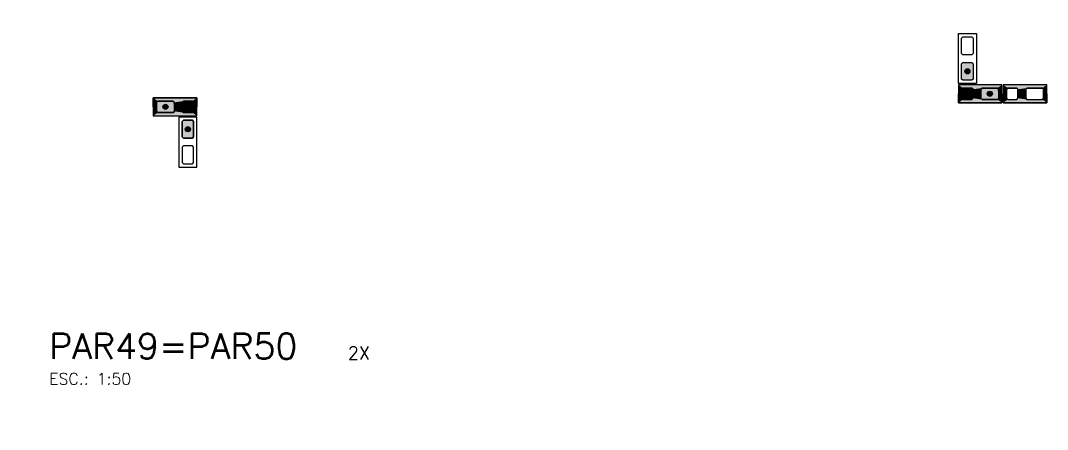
# Model space of a CAD drawing. Extents: x -1.9 to 86, y -1.6 to 60.9.
# Drawn here: x 45.03 to 61.06, y 23.43 to 29.81 of the extents above; entities that cross this region are included whole.
import ezdxf

# ---------------------------------------------------------------- set-up
doc = ezdxf.new("R2010")
doc.units = 0
doc.header["$MEASUREMENT"] = 0
for name, color, linetype in [('PENA_01', 1, 'CONTINUOUS'), ('PENA_02', 2, 'CONTINUOUS'), ('PENA_03', 3, 'CONTINUOUS'), ('PENA_06', 6, 'CONTINUOUS'), ('PENA_11', 252, 'CONTINUOUS'), ('PENA_21', 100, 'CONTINUOUS')]:
    doc.layers.add(name, color=color, linetype=linetype)
doc.styles.get("Standard").update_dxf_attribs({"font": 'ROMANS.SHX'})

msp = doc.modelspace()

# ---------------------------------------------------------------- linework, layer by layer
at = {"layer": 'PENA_01', "linetype": 'Continuous'}
for points in [[(59.875877, 29.554859), (59.895877, 29.534859), (59.895877, 29.294859), (59.875877, 29.274859), (59.735877, 29.274859), (59.715877, 29.294859), (59.715877, 29.534859), (59.735877, 29.554859), (59.875877, 29.554859)], [(59.875877, 29.154859), (59.895877, 29.134859), (59.895877, 28.894859), (59.875877, 28.874859), (59.735877, 28.874859), (59.715877, 28.894859), (59.715877, 29.134859), (59.735877, 29.154859), (59.875877, 29.154859)], [(59.735877, 28.574859), (59.875877, 28.574859), (59.895877, 28.594859), (59.895877, 28.734859), (59.875877, 28.754859), (59.735877, 28.754859), (59.715877, 28.734859), (59.715877, 28.594859), (59.735877, 28.574859)], [(60.035877, 28.574859), (60.275877, 28.574859), (60.295877, 28.594859), (60.295877, 28.734859), (60.275877, 28.754859), (60.035877, 28.754859), (60.015877, 28.734859), (60.015877, 28.594859), (60.035877, 28.574859)], [(60.435877, 28.574859), (60.575877, 28.574859), (60.595877, 28.594859), (60.595877, 28.734859), (60.575877, 28.754859), (60.435877, 28.754859), (60.415877, 28.734859), (60.415877, 28.594859), (60.435877, 28.574859)], [(60.735877, 28.574859), (60.975877, 28.574859), (60.995877, 28.594859), (60.995877, 28.734859), (60.975877, 28.754859), (60.735877, 28.754859), (60.715877, 28.734859), (60.715877, 28.594859), (60.735877, 28.574859)], [(47.410752, 28.551166), (47.170752, 28.551166), (47.150752, 28.531166), (47.150752, 28.391166), (47.170752, 28.371166), (47.410752, 28.371166), (47.430752, 28.391166), (47.430752, 28.531166), (47.410752, 28.551166)], [(47.710752, 28.551166), (47.570752, 28.551166), (47.550752, 28.531166), (47.550752, 28.391166), (47.570752, 28.371166), (47.710752, 28.371166), (47.730752, 28.391166), (47.730752, 28.531166), (47.710752, 28.551166)], [(47.710752, 27.971166), (47.730752, 27.991166), (47.730752, 28.231166), (47.710752, 28.251166), (47.570752, 28.251166), (47.550752, 28.231166), (47.550752, 27.991166), (47.570752, 27.971166), (47.710752, 27.971166)], [(47.710752, 27.571166), (47.730752, 27.591166), (47.730752, 27.831166), (47.710752, 27.851166), (47.570752, 27.851166), (47.550752, 27.831166), (47.550752, 27.591166), (47.570752, 27.571166), (47.710752, 27.571166)]]:
    msp.add_lwpolyline(points, dxfattribs=at)
at = {"layer": 'PENA_02', "linetype": 'Continuous'}
for points in [[(59.945877, 29.604859), (59.945877, 28.824859), (59.665877, 28.824859), (59.665877, 29.604859), (59.945877, 29.604859)], [(59.665877, 28.524859), (60.345877, 28.524859), (60.345877, 28.804859), (59.665877, 28.804859), (59.665877, 28.524859)], [(60.365877, 28.524859), (61.045877, 28.524859), (61.045877, 28.804859), (60.365877, 28.804859), (60.365877, 28.524859)], [(47.780752, 28.601166), (47.100752, 28.601166), (47.100752, 28.321166), (47.780752, 28.321166), (47.780752, 28.601166)], [(47.780752, 27.521166), (47.780752, 28.301166), (47.500752, 28.301166), (47.500752, 27.521166), (47.780752, 27.521166)]]:
    msp.add_lwpolyline(points, dxfattribs=at)
at = {"layer": 'PENA_03', "linetype": 'Continuous'}
for points in [[(59.735877, 28.874859), (59.715877, 28.894859), (59.715877, 29.134859), (59.735877, 29.154859), (59.875877, 29.154859), (59.895877, 29.134859), (59.895877, 28.894859), (59.875877, 28.874859), (59.735877, 28.874859)], [(59.895877, 28.594859), (59.875877, 28.574859), (59.735877, 28.574859), (59.715877, 28.594859), (59.715877, 28.734859), (59.735877, 28.754859), (59.875877, 28.754859), (59.895877, 28.734859), (59.895877, 28.594859)], [(60.295877, 28.594859), (60.275877, 28.574859), (60.035877, 28.574859), (60.015877, 28.594859), (60.015877, 28.734859), (60.035877, 28.754859), (60.275877, 28.754859), (60.295877, 28.734859), (60.295877, 28.594859)], [(47.430752, 28.391166), (47.410752, 28.371166), (47.170752, 28.371166), (47.150752, 28.391166), (47.150752, 28.531166), (47.170752, 28.551166), (47.410752, 28.551166), (47.430752, 28.531166), (47.430752, 28.391166)], [(47.730752, 28.391166), (47.710752, 28.371166), (47.570752, 28.371166), (47.550752, 28.391166), (47.550752, 28.531166), (47.570752, 28.551166), (47.710752, 28.551166), (47.730752, 28.531166), (47.730752, 28.391166)], [(47.570752, 27.971166), (47.550752, 27.991166), (47.550752, 28.231166), (47.570752, 28.251166), (47.710752, 28.251166), (47.730752, 28.231166), (47.730752, 27.991166), (47.710752, 27.971166), (47.570752, 27.971166)]]:
    msp.add_lwpolyline(points, dxfattribs=at)
for centre in [(59.805877, 29.014859), (59.805877, 28.664859), (60.155877, 28.664859), (47.290752, 28.461166), (47.640752, 28.461166), (47.640752, 28.111166)]:
    msp.add_circle(centre, 0.04, dxfattribs=at)
for points in [[(59.845877, 29.014859), (59.785877, 29.0495), (59.768289, 29.02854)], [(59.845877, 29.014859), (59.768289, 29.02854), (59.768289, 29.001178)], [(59.845877, 29.014859), (59.768289, 29.001178), (59.785877, 28.980218)], [(59.845877, 29.014859), (59.812823, 29.054251), (59.785877, 29.0495)], [(59.845877, 29.014859), (59.785877, 28.980218), (59.812823, 28.975467)], [(59.845877, 29.014859), (59.836519, 29.040571), (59.812823, 29.054251)], [(59.845877, 29.014859), (59.812823, 28.975467), (59.836519, 28.989148)], [(59.845877, 29.014859), (59.836519, 28.989148), (59.845877, 29.014859)], [(59.845877, 28.664859), (59.785877, 28.6995), (59.768289, 28.67854)], [(59.845877, 28.664859), (59.812823, 28.704251), (59.785877, 28.6995)], [(59.845877, 28.664859), (59.836519, 28.690571), (59.812823, 28.704251)], [(60.195877, 28.664859), (60.135877, 28.6995), (60.118289, 28.67854)], [(60.195877, 28.664859), (60.162823, 28.704251), (60.135877, 28.6995)], [(60.195877, 28.664859), (60.186519, 28.690571), (60.162823, 28.704251)], [(59.845877, 28.664859), (59.768289, 28.67854), (59.768289, 28.651178)], [(59.845877, 28.664859), (59.768289, 28.651178), (59.785877, 28.630218)], [(59.845877, 28.664859), (59.785877, 28.630218), (59.812823, 28.625467)], [(59.845877, 28.664859), (59.812823, 28.625467), (59.836519, 28.639148)], [(59.845877, 28.664859), (59.836519, 28.639148), (59.845877, 28.664859)], [(60.195877, 28.664859), (60.118289, 28.67854), (60.118289, 28.651178)], [(60.195877, 28.664859), (60.118289, 28.651178), (60.135877, 28.630218)], [(60.195877, 28.664859), (60.135877, 28.630218), (60.162823, 28.625467)], [(60.195877, 28.664859), (60.162823, 28.625467), (60.186519, 28.639148)], [(60.195877, 28.664859), (60.186519, 28.639148), (60.195877, 28.664859)], [(47.330752, 28.461166), (47.270752, 28.495807), (47.253164, 28.474847)], [(47.330752, 28.461166), (47.253164, 28.474847), (47.253164, 28.447485)], [(47.330752, 28.461166), (47.253164, 28.447485), (47.270752, 28.426525)], [(47.330752, 28.461166), (47.297698, 28.500558), (47.270752, 28.495807)], [(47.330752, 28.461166), (47.270752, 28.426525), (47.297698, 28.421774)], [(47.330752, 28.461166), (47.321394, 28.486877), (47.297698, 28.500558)], [(47.330752, 28.461166), (47.297698, 28.421774), (47.321394, 28.435454)], [(47.330752, 28.461166), (47.321394, 28.435454), (47.330752, 28.461166)], [(47.680752, 28.461166), (47.620752, 28.495807), (47.603164, 28.474847)], [(47.680752, 28.461166), (47.603164, 28.474847), (47.603164, 28.447485)], [(47.680752, 28.461166), (47.603164, 28.447485), (47.620752, 28.426525)], [(47.680752, 28.461166), (47.647698, 28.500558), (47.620752, 28.495807)], [(47.680752, 28.461166), (47.620752, 28.426525), (47.647698, 28.421774)], [(47.680752, 28.461166), (47.671394, 28.486877), (47.647698, 28.500558)], [(47.680752, 28.461166), (47.647698, 28.421774), (47.671394, 28.435454)], [(47.680752, 28.461166), (47.671394, 28.435454), (47.680752, 28.461166)], [(47.680752, 28.111166), (47.620752, 28.145807), (47.603164, 28.124847)], [(47.680752, 28.111166), (47.603164, 28.124847), (47.603164, 28.097485)], [(47.680752, 28.111166), (47.603164, 28.097485), (47.620752, 28.076525)], [(47.680752, 28.111166), (47.647698, 28.150558), (47.620752, 28.145807)], [(47.680752, 28.111166), (47.620752, 28.076525), (47.647698, 28.071774)], [(47.680752, 28.111166), (47.671394, 28.136877), (47.647698, 28.150558)], [(47.680752, 28.111166), (47.647698, 28.071774), (47.671394, 28.085454)], [(47.680752, 28.111166), (47.671394, 28.085454), (47.680752, 28.111166)]]:
    msp.add_solid(points, dxfattribs=at)
at = {"layer": 'PENA_11', "linetype": 'Continuous'}
for points in [[(59.735877, 28.874859), (59.715877, 29.134859), (59.735877, 29.154859)], [(59.735877, 28.874859), (59.715877, 28.894859), (59.715877, 29.134859)], [(59.735877, 28.874859), (59.735877, 29.154859), (59.875877, 29.154859)], [(59.735877, 28.874859), (59.875877, 29.154859), (59.895877, 29.134859)], [(59.735877, 28.874859), (59.895877, 29.134859), (59.895877, 28.894859)], [(59.735877, 28.874859), (59.895877, 28.894859), (59.875877, 28.874859)], [(59.735877, 28.874859), (59.875877, 28.874859), (59.735877, 28.874859)], [(59.895877, 28.594859), (59.715877, 28.734859), (59.735877, 28.754859)], [(59.895877, 28.594859), (59.715877, 28.594859), (59.715877, 28.734859)], [(59.895877, 28.594859), (59.735877, 28.754859), (59.875877, 28.754859)], [(59.895877, 28.594859), (59.875877, 28.754859), (59.895877, 28.734859)], [(59.895877, 28.594859), (59.895877, 28.734859), (59.895877, 28.594859)], [(60.295877, 28.594859), (60.015877, 28.734859), (60.035877, 28.754859)], [(60.295877, 28.594859), (60.015877, 28.594859), (60.015877, 28.734859)], [(60.295877, 28.594859), (60.035877, 28.754859), (60.275877, 28.754859)], [(60.295877, 28.594859), (60.275877, 28.754859), (60.295877, 28.734859)], [(60.295877, 28.594859), (60.295877, 28.734859), (60.295877, 28.594859)], [(47.430752, 28.391166), (47.150752, 28.531166), (47.170752, 28.551166)], [(47.430752, 28.391166), (47.150752, 28.391166), (47.150752, 28.531166)], [(47.430752, 28.391166), (47.170752, 28.551166), (47.410752, 28.551166)], [(47.430752, 28.391166), (47.410752, 28.551166), (47.430752, 28.531166)], [(47.430752, 28.391166), (47.430752, 28.531166), (47.430752, 28.391166)], [(47.730752, 28.391166), (47.550752, 28.531166), (47.570752, 28.551166)], [(47.730752, 28.391166), (47.550752, 28.391166), (47.550752, 28.531166)], [(47.730752, 28.391166), (47.570752, 28.551166), (47.710752, 28.551166)], [(47.730752, 28.391166), (47.710752, 28.551166), (47.730752, 28.531166)], [(47.730752, 28.391166), (47.730752, 28.531166), (47.730752, 28.391166)], [(59.895877, 28.594859), (59.735877, 28.574859), (59.715877, 28.594859)], [(59.895877, 28.594859), (59.875877, 28.574859), (59.735877, 28.574859)], [(60.295877, 28.594859), (60.035877, 28.574859), (60.015877, 28.594859)], [(60.295877, 28.594859), (60.275877, 28.574859), (60.035877, 28.574859)], [(47.430752, 28.391166), (47.170752, 28.371166), (47.150752, 28.391166)], [(47.430752, 28.391166), (47.410752, 28.371166), (47.170752, 28.371166)], [(47.730752, 28.391166), (47.570752, 28.371166), (47.550752, 28.391166)], [(47.730752, 28.391166), (47.710752, 28.371166), (47.570752, 28.371166)], [(47.570752, 27.971166), (47.550752, 28.231166), (47.570752, 28.251166)], [(47.570752, 27.971166), (47.550752, 27.991166), (47.550752, 28.231166)], [(47.570752, 27.971166), (47.570752, 28.251166), (47.710752, 28.251166)], [(47.570752, 27.971166), (47.710752, 28.251166), (47.730752, 28.231166)], [(47.570752, 27.971166), (47.730752, 28.231166), (47.730752, 27.991166)], [(47.570752, 27.971166), (47.730752, 27.991166), (47.710752, 27.971166)], [(47.570752, 27.971166), (47.710752, 27.971166), (47.570752, 27.971166)]]:
    msp.add_solid(points, dxfattribs=at)
at = {"layer": 'PENA_21', "linetype": 'Continuous'}
for points in [[(59.665877, 28.664859), (59.715877, 28.664859), (59.715877, 28.734859), (59.735877, 28.754859), (59.875877, 28.754859), (59.895877, 28.734859), (59.895877, 28.664859), (60.015877, 28.664859), (60.015877, 28.734859), (60.035877, 28.754859), (60.275877, 28.754859), (60.295877, 28.734859), (60.295877, 28.664859), (60.345877, 28.664859), (60.345877, 28.804859), (59.665877, 28.804859), (59.665877, 28.664859)], [(60.365877, 28.664859), (60.415877, 28.664859), (60.415877, 28.734859), (60.435877, 28.754859), (60.575877, 28.754859), (60.595877, 28.734859), (60.595877, 28.664859), (60.715877, 28.664859), (60.715877, 28.734859), (60.735877, 28.754859), (60.975877, 28.754859), (60.995877, 28.734859), (60.995877, 28.664859), (61.045877, 28.664859), (61.045877, 28.804859), (60.365877, 28.804859), (60.365877, 28.664859)], [(47.780752, 28.461166), (47.730752, 28.461166), (47.730752, 28.531166), (47.710752, 28.551166), (47.570752, 28.551166), (47.550752, 28.531166), (47.550752, 28.461166), (47.430752, 28.461166), (47.430752, 28.531166), (47.410752, 28.551166), (47.170752, 28.551166), (47.150752, 28.531166), (47.150752, 28.461166), (47.100752, 28.461166), (47.100752, 28.601166), (47.780752, 28.601166), (47.780752, 28.461166)], [(59.665877, 28.664859), (59.715877, 28.664859), (59.715877, 28.594859), (59.735877, 28.574859), (59.875877, 28.574859), (59.895877, 28.594859), (59.895877, 28.664859), (60.015877, 28.664859), (60.015877, 28.594859), (60.035877, 28.574859), (60.275877, 28.574859), (60.295877, 28.594859), (60.295877, 28.664859), (60.345877, 28.664859), (60.345877, 28.524859), (59.665877, 28.524859), (59.665877, 28.664859)], [(60.365877, 28.664859), (60.415877, 28.664859), (60.415877, 28.594859), (60.435877, 28.574859), (60.575877, 28.574859), (60.595877, 28.594859), (60.595877, 28.664859), (60.715877, 28.664859), (60.715877, 28.594859), (60.735877, 28.574859), (60.975877, 28.574859), (60.995877, 28.594859), (60.995877, 28.664859), (61.045877, 28.664859), (61.045877, 28.524859), (60.365877, 28.524859), (60.365877, 28.664859)], [(47.780752, 28.461166), (47.730752, 28.461166), (47.730752, 28.391166), (47.710752, 28.371166), (47.570752, 28.371166), (47.550752, 28.391166), (47.550752, 28.461166), (47.430752, 28.461166), (47.430752, 28.391166), (47.410752, 28.371166), (47.170752, 28.371166), (47.150752, 28.391166), (47.150752, 28.461166), (47.100752, 28.461166), (47.100752, 28.321166), (47.780752, 28.321166), (47.780752, 28.461166)]]:
    msp.add_lwpolyline(points, dxfattribs=at)
for points in [[(60.345877, 28.804859), (59.665877, 28.804859), (59.735877, 28.754859)], [(59.665877, 28.804859), (59.665877, 28.664859), (59.715877, 28.664859)], [(59.665877, 28.804859), (59.715877, 28.664859), (59.715877, 28.734859)], [(59.665877, 28.804859), (59.715877, 28.734859), (59.735877, 28.754859)], [(60.345877, 28.804859), (59.735877, 28.754859), (59.875877, 28.754859)], [(60.345877, 28.804859), (59.875877, 28.754859), (59.895877, 28.734859)], [(60.345877, 28.804859), (59.895877, 28.734859), (60.035877, 28.754859)], [(59.895877, 28.734859), (60.015877, 28.734859), (60.035877, 28.754859)], [(59.895877, 28.734859), (59.895877, 28.664859), (60.015877, 28.664859)], [(59.895877, 28.734859), (60.015877, 28.664859), (60.015877, 28.734859)], [(60.345877, 28.804859), (60.035877, 28.754859), (60.275877, 28.754859)], [(60.345877, 28.804859), (60.275877, 28.754859), (60.295877, 28.734859)], [(60.345877, 28.804859), (60.295877, 28.734859), (60.345877, 28.664859)], [(60.345877, 28.664859), (60.295877, 28.734859), (60.295877, 28.664859)], [(61.045877, 28.804859), (60.365877, 28.804859), (60.435877, 28.754859)], [(60.365877, 28.804859), (60.365877, 28.664859), (60.415877, 28.664859)], [(60.365877, 28.804859), (60.415877, 28.664859), (60.415877, 28.734859)], [(60.365877, 28.804859), (60.415877, 28.734859), (60.435877, 28.754859)], [(61.045877, 28.804859), (60.435877, 28.754859), (60.575877, 28.754859)], [(61.045877, 28.804859), (60.575877, 28.754859), (60.595877, 28.734859)], [(61.045877, 28.804859), (60.595877, 28.734859), (60.735877, 28.754859)], [(60.595877, 28.734859), (60.715877, 28.734859), (60.735877, 28.754859)], [(60.595877, 28.734859), (60.595877, 28.664859), (60.715877, 28.664859)], [(60.595877, 28.734859), (60.715877, 28.664859), (60.715877, 28.734859)], [(61.045877, 28.804859), (60.735877, 28.754859), (60.975877, 28.754859)], [(61.045877, 28.804859), (60.975877, 28.754859), (60.995877, 28.734859)], [(61.045877, 28.804859), (60.995877, 28.734859), (61.045877, 28.664859)], [(61.045877, 28.664859), (60.995877, 28.734859), (60.995877, 28.664859)], [(47.780752, 28.601166), (47.170752, 28.551166), (47.100752, 28.601166)], [(47.170752, 28.551166), (47.150752, 28.531166), (47.100752, 28.601166)], [(47.100752, 28.601166), (47.150752, 28.531166), (47.100752, 28.461166)], [(47.150752, 28.531166), (47.150752, 28.461166), (47.100752, 28.461166)], [(47.410752, 28.551166), (47.170752, 28.551166), (47.780752, 28.601166)], [(47.430752, 28.531166), (47.410752, 28.551166), (47.780752, 28.601166)], [(47.780752, 28.601166), (47.570752, 28.551166), (47.430752, 28.531166)], [(47.430752, 28.461166), (47.430752, 28.531166), (47.570752, 28.551166)], [(47.430752, 28.461166), (47.570752, 28.551166), (47.550752, 28.531166)], [(47.430752, 28.461166), (47.550752, 28.531166), (47.550752, 28.461166)], [(47.780752, 28.601166), (47.710752, 28.551166), (47.570752, 28.551166)], [(47.780752, 28.601166), (47.730752, 28.531166), (47.710752, 28.551166)], [(47.780752, 28.601166), (47.780752, 28.461166), (47.730752, 28.461166)], [(47.780752, 28.601166), (47.730752, 28.461166), (47.730752, 28.531166)], [(59.715877, 28.594859), (59.665877, 28.524859), (59.665877, 28.664859)], [(59.715877, 28.594859), (59.665877, 28.664859), (59.715877, 28.664859)], [(59.715877, 28.594859), (59.735877, 28.574859), (59.665877, 28.524859)], [(60.345877, 28.524859), (59.665877, 28.524859), (59.735877, 28.574859)], [(60.345877, 28.524859), (59.735877, 28.574859), (59.875877, 28.574859)], [(60.345877, 28.524859), (59.875877, 28.574859), (59.895877, 28.594859)], [(59.895877, 28.664859), (60.015877, 28.664859), (60.015877, 28.594859)], [(59.895877, 28.664859), (60.015877, 28.594859), (60.035877, 28.574859)], [(59.895877, 28.664859), (60.035877, 28.574859), (59.895877, 28.594859)], [(60.345877, 28.524859), (59.895877, 28.594859), (60.035877, 28.574859)], [(60.345877, 28.524859), (60.035877, 28.574859), (60.275877, 28.574859)], [(60.345877, 28.524859), (60.275877, 28.574859), (60.295877, 28.594859)], [(60.345877, 28.524859), (60.295877, 28.594859), (60.295877, 28.664859)], [(60.345877, 28.524859), (60.295877, 28.664859), (60.345877, 28.664859)], [(60.415877, 28.594859), (60.365877, 28.524859), (60.365877, 28.664859)], [(60.415877, 28.594859), (60.365877, 28.664859), (60.415877, 28.664859)], [(60.415877, 28.594859), (60.435877, 28.574859), (60.365877, 28.524859)], [(61.045877, 28.524859), (60.365877, 28.524859), (60.435877, 28.574859)], [(61.045877, 28.524859), (60.435877, 28.574859), (60.575877, 28.574859)], [(61.045877, 28.524859), (60.575877, 28.574859), (60.595877, 28.594859)], [(60.595877, 28.664859), (60.715877, 28.664859), (60.715877, 28.594859)], [(60.595877, 28.664859), (60.715877, 28.594859), (60.735877, 28.574859)], [(60.595877, 28.664859), (60.735877, 28.574859), (60.595877, 28.594859)], [(61.045877, 28.524859), (60.595877, 28.594859), (60.735877, 28.574859)], [(61.045877, 28.524859), (60.735877, 28.574859), (60.975877, 28.574859)], [(61.045877, 28.524859), (60.975877, 28.574859), (60.995877, 28.594859)], [(61.045877, 28.524859), (60.995877, 28.594859), (60.995877, 28.664859)], [(61.045877, 28.524859), (60.995877, 28.664859), (61.045877, 28.664859)], [(47.100752, 28.321166), (47.150752, 28.391166), (47.100752, 28.461166)], [(47.150752, 28.391166), (47.150752, 28.461166), (47.100752, 28.461166)], [(47.170752, 28.371166), (47.150752, 28.391166), (47.100752, 28.321166)], [(47.780752, 28.321166), (47.170752, 28.371166), (47.100752, 28.321166)], [(47.410752, 28.371166), (47.170752, 28.371166), (47.780752, 28.321166)], [(47.430752, 28.391166), (47.410752, 28.371166), (47.780752, 28.321166)], [(47.430752, 28.461166), (47.430752, 28.391166), (47.570752, 28.371166)], [(47.430752, 28.461166), (47.570752, 28.371166), (47.550752, 28.391166)], [(47.430752, 28.461166), (47.550752, 28.391166), (47.550752, 28.461166)], [(47.780752, 28.321166), (47.570752, 28.371166), (47.430752, 28.391166)], [(47.780752, 28.321166), (47.710752, 28.371166), (47.570752, 28.371166)], [(47.780752, 28.321166), (47.730752, 28.391166), (47.710752, 28.371166)], [(47.780752, 28.321166), (47.780752, 28.461166), (47.730752, 28.461166)], [(47.780752, 28.321166), (47.730752, 28.461166), (47.730752, 28.391166)]]:
    msp.add_solid(points, dxfattribs=at)

# ---------------------------------------------------------------- texts
at = {"layer": 'PENA_02', "linetype": 'Continuous'}
msp.add_text('2X', height=0.2, dxfattribs=at).set_placement((50.13691, 24.520781))
at = {"layer": 'PENA_03', "linetype": 'Continuous'}
msp.add_text('ESC.: 1:50', height=0.18, dxfattribs=at).set_placement((45.47539, 24.127416))
at = {"layer": 'PENA_06', "linetype": 'Continuous'}
msp.add_text('PAR49=PAR50', height=0.4, dxfattribs=at).set_placement((45.47539, 24.527416))

doc.saveas('drawing.dxf')
